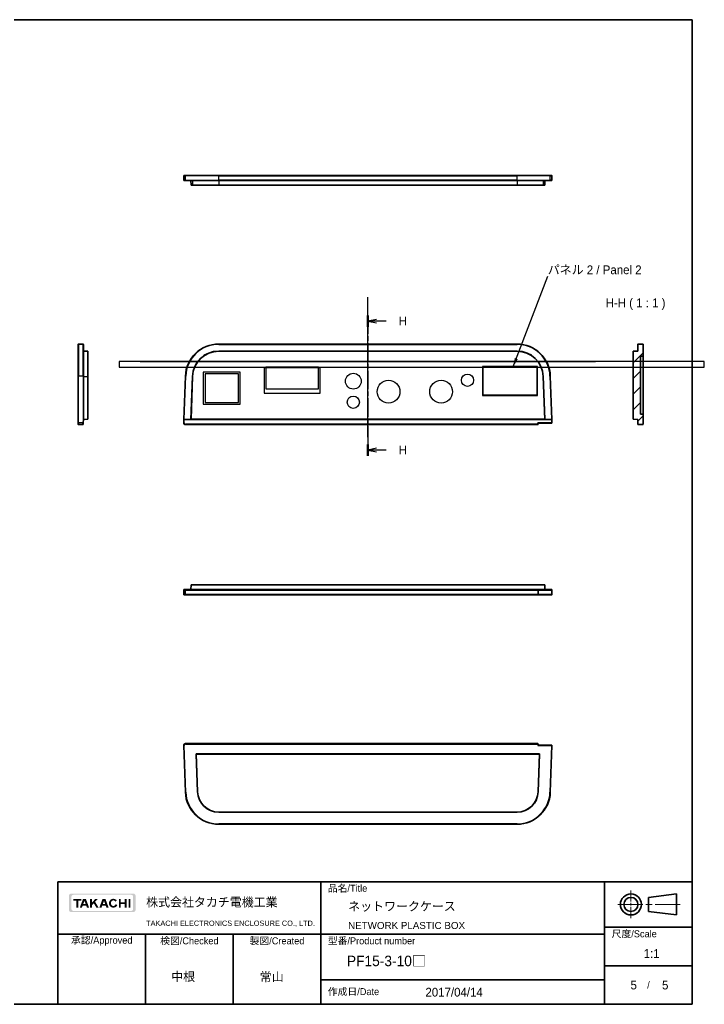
# Model space of a CAD drawing. Header units: millimetres. Extents: x 22 to 2802, y 12 to 434.
# Drawn here: x 2606.8 to 2802.2, y 12 to 293 of the extents above; entities that cross this region are included whole.
import ezdxf
from ezdxf.enums import TextEntityAlignment as Align

# ---------------------------------------------------------------- set-up
doc = ezdxf.new("R2010")
doc.units = ezdxf.units.MM
doc.header["$LTSCALE"] = 1.5
doc.linetypes.add('CHAIN', pattern=[0.35429999999999995, 0.2362, -0.0295, 0.0591, -0.0295])
for name, color, linetype, lineweight in [('Border (ISO)', 7, 'Continuous', 35), ('Section Line (ISO)', 7, 'CHAIN', 25), ('Symbol (ISO)', 7, 'Continuous', 18), ('Title (ISO)', 7, 'Continuous', 35), ('Visible (ISO)', 7, 'Continuous', 35), ('Visible Narrow (ISO)', 7, 'Continuous', 25)]:
    doc.layers.add(name, color=color, linetype=linetype, lineweight=lineweight)
doc.layers.add('draft', color=16, linetype='Continuous', true_color=0x800000)
doc.layers.add('outline', color=3, linetype='Continuous', true_color=0x00ff00)
doc.layers.add('Hatch (ISO)', color=1, linetype='Continuous', lineweight=18, true_color=0xff0000)
doc.styles.add('QCADDimTextStyle', font='txt')
doc.styles.add('textstyle100', font='')
doc.styles.add('textstyle101', font='')
doc.styles.add('textstyle102', font='')
doc.styles.add('textstyle103', font='')
doc.styles.add('textstyle104', font='')
doc.styles.add('textstyle164', font='')
doc.styles.add('textstyle165', font='')
doc.styles.add('textstyle166', font='')
doc.styles.add('textstyle167', font='')
doc.styles.add('textstyle168', font='')
doc.styles.add('textstyle169', font='')
doc.styles.add('textstyle171', font='')
doc.styles.add('textstyle172', font='')
doc.styles.add('textstyle173', font='')
doc.styles.add('textstyle176', font='')
doc.styles.add('textstyle178', font='')
doc.styles.add('textstyle22', font='')
doc.styles.add('textstyle23', font='')
doc.styles.add('textstyle85', font='')
doc.styles.add('textstyle86', font='')
doc.styles.add('textstyle87', font='')
doc.styles.add('textstyle88', font='')
doc.styles.add('textstyle89', font='')
doc.styles.add('textstyle90', font='')
doc.styles.add('textstyle91', font='')
doc.styles.add('textstyle92', font='')
doc.styles.add('textstyle93', font='')
doc.styles.add('textstyle94', font='')
doc.styles.add('textstyle95', font='')
doc.styles.add('textstyle96', font='')
doc.styles.add('textstyle97', font='')
doc.styles.add('textstyle98', font='')
doc.styles.add('textstyle99', font='')
doc.styles.get('textstyle100').set_extended_font_data('MS PGothic')
doc.styles.get('textstyle101').set_extended_font_data('MS PGothic')
doc.styles.get('textstyle102').set_extended_font_data('Arial')
doc.styles.get('textstyle103').set_extended_font_data('MS PGothic')
doc.styles.get('textstyle104').set_extended_font_data('MS PGothic')
doc.styles.get('textstyle164').set_extended_font_data('MS PGothic')
doc.styles.get('textstyle165').set_extended_font_data('MS PGothic')
doc.styles.get('textstyle166').set_extended_font_data('MS PGothic')
doc.styles.get('textstyle167').set_extended_font_data('MS PGothic')
doc.styles.get('textstyle168').set_extended_font_data('MS PGothic')
doc.styles.get('textstyle169').set_extended_font_data('MS PGothic')
doc.styles.get('textstyle171').set_extended_font_data('Arial')
doc.styles.get('textstyle172').set_extended_font_data('MS PGothic')
doc.styles.get('textstyle173').set_extended_font_data('MS PGothic')
doc.styles.get('textstyle176').set_extended_font_data('MS PGothic')
doc.styles.get('textstyle178').set_extended_font_data('MS PGothic')
doc.styles.get('textstyle22').set_extended_font_data('MS PGothic')
doc.styles.get('textstyle23').set_extended_font_data('MS PGothic')
doc.styles.get('textstyle85').set_extended_font_data('MS PGothic')
doc.styles.get('textstyle86').set_extended_font_data('MS PGothic')
doc.styles.get('textstyle87').set_extended_font_data('MS PGothic')
doc.styles.get('textstyle88').set_extended_font_data('MS PGothic')
doc.styles.get('textstyle89').set_extended_font_data('MS PGothic')
doc.styles.get('textstyle90').set_extended_font_data('MS PGothic')
doc.styles.get('textstyle91').set_extended_font_data('MS PGothic')
doc.styles.get('textstyle92').set_extended_font_data('MS PGothic')
doc.styles.get('textstyle93').set_extended_font_data('MS PGothic')
doc.styles.get('textstyle94').set_extended_font_data('MS PGothic')
doc.styles.get('textstyle95').set_extended_font_data('MS PGothic')
doc.styles.get('textstyle96').set_extended_font_data('MS PGothic')
doc.styles.get('textstyle97').set_extended_font_data('MS PGothic')
doc.styles.get('textstyle98').set_extended_font_data('MS PGothic')
doc.styles.get('textstyle99').set_extended_font_data('MS PGothic')
doc.dimstyles.new('QCADDimStyle', dxfattribs={"dimtxt": 1.799999999999999, "dimasz": 1.799999999999999, "dimexe": 0.18, "dimexo": 0.0625, "dimgap": 0.09, "dimtad": 1, "dimtoh": 1, "dimdec": 4, "dimzin": 0, "dimdsep": 46, "dimtxsty": 'QCADDimTextStyle', "dimcen": 0.09, "dimadec": 0, "dimazin": 0, "dimtfac": 1, "dimtdec": 4, "dimtofl": 0, "dimtmove": 0, "dimatfit": 3, "dimfxl": 1, "dimtolj": 1, "dimtzin": 0, "dimarcsym": 0})

# ---------------------------------------------------------------- blocks, each defined once
blk = doc.blocks.new('図面枠 tk図枠')
at = {"layer": 'Border (ISO)'}
for p, q in [((14.49999999999999, 289), (405.4999999999999, 289)), ((14.49999999999999, 289), (14.50000000000001, 8.000000000000007)), ((405.4999999999999, 289), (405.4999999999999, 8.000000000000007)), ((14.50000000000001, 8.000000000000007), (405.4999999999999, 8.000000000000007))]:
    blk.add_line(p, q, dxfattribs=at)
blk = doc.blocks.new('表題欄 tk表題欄')
at = {"layer": 'Hatch (ISO)'}
h = blk.add_hatch(color=256, dxfattribs=at)
edge = h.paths.add_edge_path(flags=0)
edge.add_arc((95.57537688673352, 236.2990653650367), 0.5958259999999996, 269.9999999999897, 360)
edge.add_line((96.17120288673352, 236.2990653650367), (96.17120288673348, 239.7107813650365))
edge.add_arc((95.5753768867335, 239.7107813650366), 0.5958259999999996, 0, 90.00000000000682)
edge.add_line((95.57537688673342, 240.3066073650366), (79.13710888673356, 240.3066073650366))
edge.add_arc((79.13710888673353, 239.7107813650366), 0.5958259999999996, 89.99999999999746, 180)
edge.add_line((78.54128288673353, 239.7107813650366), (78.54128288673331, 236.2990653650368))
edge.add_arc((79.13710888673332, 236.2990653650365), 0.5958259999999996, 180, 270.0000000000231)
edge.add_line((79.13710888673356, 235.7032393650365), (95.57537688673341, 235.7032393650367))
edge = h.paths.add_edge_path(flags=0)
edge.add_line((77.83935088673357, 239.9556413650366), (77.83935088673357, 236.0542053650368))
edge.add_arc((78.54128288673346, 236.0542053650367), 0.7019319999998935, 180, 270.0000000000087)
edge.add_line((78.54128288673355, 235.3522733650368), (96.17120288673352, 235.3522733650368))
edge.add_arc((96.17120288673351, 236.0542053650367), 0.7019319999998921, 270, 360)
edge.add_line((96.8731348867334, 236.0542053650367), (96.87313488673352, 239.9556413650366))
edge.add_arc((96.1712028867336, 239.9556413650367), 0.7019319999998921, 0, 90.00000000000874)
edge.add_line((96.17120288673348, 240.6575733650366), (78.54128288673357, 240.6575733650366))
edge.add_arc((78.54128288673357, 239.9556413650366), 0.7019319999999984, 90, 180)
for points in [[(79.07181288673355, 239.1476033650369), (79.07181288673355, 238.6578833650368), (79.92066088673353, 238.6578833650367), (79.92066088673353, 236.6581933650368), (80.50832488673355, 236.6581933650368), (80.50832488673353, 238.6578833650367), (81.35717288673354, 238.6578833650367), (81.35717288673355, 239.1476033650368)], [(85.68407849525303, 236.6581933650368), (84.9434673993943, 237.8918698287545), (84.41792288673358, 237.3246628822782), (84.41792288673358, 236.6581933650368), (83.89555488673355, 236.6581933650368), (83.89555488673355, 239.1476033650368), (84.41792288673358, 239.1476033650369), (84.41792288673358, 238.099397996884), (85.38913556809509, 239.1476033650368), (86.10696490847272, 239.1476033650369), (85.31925422435492, 238.2974470774499), (86.30334488673353, 236.6581933650368)], [(92.09142939614459, 239.1476033650369), (92.09142939614459, 236.6581933650368), (92.60971639614465, 236.6581933650368), (92.60971639614465, 237.6580383650368), (93.76872039614463, 237.6580383650368), (93.76872039614462, 236.6581933650368), (94.28700739614459, 236.6581933650368), (94.28700739614459, 239.1476033650368), (93.76872039614459, 239.1476033650369), (93.76872039614462, 238.1477583650367), (92.60971639614465, 238.1477583650367), (92.60971639614465, 239.1476033650369)], [(94.84202339614467, 239.1476033650369), (94.84202339614467, 236.6581933650368), (95.36439139614473, 236.6581933650368), (95.36439139614473, 239.1476033650368)]]:
    blk.add_hatch(color=256, dxfattribs=at).paths.add_polyline_path(points, flags=0)
h = blk.add_hatch(color=256, dxfattribs=at)
h.paths.add_polyline_path([(82.59020695886475, 237.7110913650368), (81.95242681460243, 237.7110913650368), (82.27131688673356, 238.5794973650367)], flags=0)
h.paths.add_polyline_path([(82.77903014574996, 237.1968853650368), (81.76360362771717, 237.1968853650368), (81.56578886050404, 236.6581933650368), (80.94907288673355, 236.6581933650368), (81.86321688673357, 239.1476033650368), (82.67941688673355, 239.1476033650369), (83.59356088673351, 236.6581933650368), (82.97684491296302, 236.6581933650368)], flags=0)
h = blk.add_hatch(color=256, dxfattribs=at)
h.paths.add_polyline_path([(87.52707281460246, 237.7110913650368), (88.16485295886469, 237.7110913650368), (87.84596288673359, 238.5794973650367)], flags=0)
h.paths.add_polyline_path([(87.14043486050403, 236.6581933650368), (87.3382496277172, 237.1968853650368), (88.35367614574989, 237.1968853650368), (88.55149091296302, 236.6581933650368), (89.16820688673343, 236.6581933650368), (88.25406288673352, 239.1476033650368), (87.43786288673353, 239.1476033650369), (86.52371888673358, 236.6581933650368)], flags=0)
h = blk.add_hatch(color=256, dxfattribs=at)
edge = h.paths.add_edge_path(flags=0)
edge.add_arc((90.52309888673334, 237.9028983650369), 1.273272000000011, 38.55054079078439, 336.5820184016556)
edge.add_line((91.69149139614449, 237.3968543650369), (91.17255542714857, 237.6216113977801))
edge.add_ellipse((90.52309888673352, 237.9028983650369), major_axis=(0, -0.7998759999999119), ratio=0.8673469387756529, start_angle=-231.4494592092036, end_angle=66.58201840165299, ccw=False)
edge.add_line((91.09381514418376, 238.3576891122095), (91.51887237036838, 238.6964075050431))
at = {"layer": 'Title (ISO)'}
for p, q in [((74.70882392282105, 244.052739026017), (255.7088239228211, 244.052739026017)), ((74.70882392282105, 209.052739026017), (74.70882392282105, 244.052739026017)), ((149.7088239228211, 244.052739026017), (149.7088239228211, 209.052739026017)), ((230.7088239228211, 244.052739026017), (230.7088239228211, 209.052739026017)), ((255.7088239228211, 244.052739026017), (255.7088239228211, 209.052739026017)), ((243.2088239228211, 239.552739026017), (251.2088239228211, 240.5527390260171)), ((243.2088239228211, 239.552739026017), (243.2088239228211, 235.552739026017)), ((251.2088239228211, 234.552739026017), (251.2088239228211, 240.5527390260171)), ((243.2088239228211, 235.552739026017), (251.2088239228211, 234.552739026017)), ((230.7088239228211, 231.052739026017), (255.7088239228211, 231.052739026017)), ((74.70882392282105, 229.052739026017), (230.7088239228211, 229.052739026017)), ((99.70882392282108, 229.052739026017), (99.70882392282108, 209.052739026017)), ((124.708823922821, 229.052739026017), (124.708823922821, 209.052739026017)), ((230.7088239228211, 220.052739026017), (255.7088239228211, 220.052739026017)), ((149.7088239228211, 216.052739026017), (230.7088239228211, 216.052739026017)), ((255.7088239228211, 209.052739026017), (74.70882392282105, 209.052739026017))]:
    blk.add_line(p, q, dxfattribs=at)
at = {"layer": 'Title (ISO)', "color": 4, "linetype": 'CHAIN', "lineweight": 18, "ltscale": 8.889559745788574, "true_color": 0x00ffff}
blk.add_line((238.2088239228211, 241.552739026017), (238.2088239228211, 233.552739026017), dxfattribs=at)
at = {"layer": 'Title (ISO)', "color": 4, "linetype": 'CHAIN', "lineweight": 18, "ltscale": 20.00163269042969, "true_color": 0x00ffff}
blk.add_line((252.2088239228211, 237.552739026017), (234.2088239228211, 237.552739026017), dxfattribs=at)
at = {"layer": 'Title (ISO)'}
for radius in [3, 2]:
    blk.add_circle((238.2088239228211, 237.552739026017), radius, dxfattribs=at)
at = {"layer": 'Title (ISO)', "color": 1, "true_color": 0xff0000, "char_height": 2.000000029802322, "line_spacing_factor": 1.5}
for s, insert, attachment_point, style in [('\\fＭＳ Ｐゴシック|b0|i0;\\H2.0000;品名/Title', (151.708823922821, 242.052739026017), 4, 'textstyle85'), ('\\fＭＳ Ｐゴシック|b0|i0;\\H2.0000;尺度/Scale', (232.7088239228211, 229.052739026017), 4, 'textstyle91'), ('\\fＭＳ Ｐゴシック|b0|i0;\\H2.0000;承認/Approved', (87.20882392282108, 227.052739026017), 5, 'textstyle87'), ('\\fＭＳ Ｐゴシック|b0|i0;\\H2.0000;検図/Checked', (112.208823922821, 227.052739026017), 5, 'textstyle88'), ('\\fＭＳ Ｐゴシック|b0|i0;\\H2.0000;製図/Created', (137.2088239228211, 227.052739026017), 5, 'textstyle89'), ('\\fＭＳ Ｐゴシック|b0|i0;\\H2.0000;型番/Product number', (151.708823922821, 227.052739026017), 4, 'textstyle86'), ('\\fＭＳ Ｐゴシック|b0|i0;\\H2.0000;作成日/Date', (151.708823922821, 212.552739026017), 4, 'textstyle92')]:
    blk.add_mtext(s, dxfattribs=dict(at, insert=insert, attachment_point=attachment_point, style=style))
at = {"layer": 'Title (ISO)', "color": 7, "line_spacing_factor": 1.5}
for s, insert, char_height, attachment_point, style in [('株式会社タカチ電機工業', (99.87313488673345, 238.052739026017), 2.5, 4, 'textstyle90'), ('\\fArial|b0|i0;\\H1.4986;TAKACHI ELECTRONICS ENCLOSURE CO., LTD.', (99.87313488673342, 232.052739026017), 1.49859994649887, 4, 'textstyle93'), ('\\fＭＳ Ｐゴシック|b0|i0;\\H2.0000;/', (243.2088239228211, 214.552739026017), 2.000000029802322, 5, 'textstyle94')]:
    blk.add_mtext(s, dxfattribs=dict(at, insert=insert, char_height=char_height, attachment_point=attachment_point, style=style))
at = {"layer": 'Title (ISO)', "color": 7}
for tag, height, style, p in [('<品名>', 2.5, 'textstyle95', (157.3679148268321, 236.9533071691007)), ('<Title>', 2.000000029802322, 'textstyle102', (157.2831758934115, 231.5513747636918)), ('<型番>', 3.000000119209289, 'textstyle96', (157.1633693475642, 221.4334207929761))]:
    blk.add_attdef(tag, text='', height=height, dxfattribs=dict(at, style=style)).set_placement(p, align=Align.MIDDLE_LEFT)
for tag, style, p in [('<尺度>', 'textstyle97', (244.4845272797691, 223.552739026017)), ('<承認>', 'textstyle101', (87.20882392282108, 217.052739026017)), ('<検図>', 'textstyle99', (110.4312264076182, 216.9391026234344)), ('<製図>', 'textstyle100', (135.7153173209424, 216.8680798951034)), ('作成日', 'textstyle98', (187.7492727850316, 212.5101253517655)), ('<ページ_No.>', 'textstyle103', (239.1099332075323, 214.552739026017)), ('<総ページ数>', 'textstyle104', (247.9902091771133, 214.552739026017))]:
    blk.add_attdef(tag, text='', height=2.5, dxfattribs=dict(at, style=style)).set_placement(p, align=Align.MIDDLE_CENTER)
blk = doc.blocks.new('2dTransSection7')
at = {"layer": 'Section Line (ISO)', "linetype": 'CHAIN', "ltscale": 14.83572864532471}
blk.add_line((312.932885602661, 204.6036471104942), (312.932885602661, 164.5532589530437), dxfattribs=at)
at = {"layer": 'Section Line (ISO)', "linetype": 'Continuous', "lineweight": 50}
for p, q in [((312.932885602661, 204.6036471104942), (312.932885602661, 201.3473485908129)), ((312.932885602661, 167.809557472725), (312.932885602661, 164.5532589530437))]:
    blk.add_line(p, q, dxfattribs=at)
at = {"layer": 'Section Line (ISO)', "linetype": 'Continuous'}
for p, q in [((315.432885602661, 203.4754978506536), (312.932885602661, 202.9754978506536)), ((315.432885602661, 202.9754978506536), (312.932885602661, 202.9754978506536)), ((312.932885602661, 202.9754978506536), (315.432885602661, 202.4754978506535)), ((318.1912950591715, 202.9754978506536), (315.432885602661, 202.9754978506536)), ((315.432885602661, 166.6814082128843), (312.932885602661, 166.1814082128843)), ((315.432885602661, 166.1814082128843), (312.932885602661, 166.1814082128843)), ((312.932885602661, 166.1814082128843), (315.432885602661, 165.6814082128843)), ((318.1912950591715, 166.1814082128843), (315.432885602661, 166.1814082128843))]:
    blk.add_line(p, q, dxfattribs=at)
at = {"layer": 'Section Line (ISO)', "char_height": 2.5, "attachment_point": 7}
for insert, style in [((321.7208863399429, 201.7474276101858), 'textstyle22'), ((321.7208863399429, 164.9533379724165), 'textstyle23')]:
    blk.add_mtext('H', dxfattribs=dict(at, insert=insert, style=style))

msp = doc.modelspace()

# ---------------------------------------------------------------- hatches: boundary and pattern name
at = {"layer": 'Hatch (ISO)'}
h = msp.add_hatch(dxfattribs=at)
h.set_pattern_fill('ANSI31', color=256, scale=25.4, style=0, pattern_type=0)
h.set_pattern_definition([(45, (2393.250002902319, 4.014699602596703), (-2.245064030267288, 2.245064030267288), [])])
edge = h.paths.add_edge_path(flags=0)
edge.add_ellipse((2783.311257848391, 200.3518928651152), major_axis=(2e-15, 0.0999999999999979), ratio=1, start_angle=0, end_angle=89.99999999999991)
edge.add_line((2783.211257848391, 200.3518928651152), (2783.211257848391, 198.4518928651152))
edge.add_line((2783.211257848391, 198.4518928651152), (2781.911257848391, 198.4064958647759))
edge.add_line((2781.911257848391, 198.4064958647759), (2781.911257848391, 178.9632377932431))
edge.add_line((2781.911257848391, 178.9632377932431), (2783.211257848391, 178.9518928651152))
edge.add_line((2783.211257848391, 178.9518928651152), (2783.260268797408, 177.5484029154449))
edge.add_ellipse((2783.36020788011, 177.5518928651152), major_axis=(-0.0999390827019096, -0.0034899496702545), ratio=1, start_angle=0, end_angle=87.99999999999743)
edge.add_line((2783.36020788011, 177.4518928651152), (2784.611257848391, 177.4518928651151))
edge.add_ellipse((2784.611257848391, 177.5518928651152), major_axis=(1.7e-15, -0.1000000000000023), ratio=1, start_angle=0, end_angle=90.0000000000003)
edge.add_line((2784.711257848391, 177.5518928651152), (2784.711257848391, 180.4018928651151))
edge.add_line((2784.711257848391, 180.4018928651151), (2784.011257848391, 180.4263374037594))
edge.add_line((2784.011257848391, 180.4263374037594), (2784.011257848391, 196.9774483264709))
edge.add_line((2784.011257848391, 196.9774483264709), (2784.711257848391, 197.0018928651151))
edge.add_line((2784.711257848391, 197.0018928651151), (2784.711257848391, 200.3518928651152))
edge.add_ellipse((2784.611257848391, 200.3518928651152), major_axis=(0.0999999999999979, -1.78e-14), ratio=1, start_angle=0, end_angle=90.00000000001143)
edge.add_line((2784.611257848391, 200.4518928651152), (2783.311257848391, 200.4518928651151))

# ---------------------------------------------------------------- linework, layer by layer
at = {"layer": 'draft'}
for p, q in [((2706.182888504981, 173.8518928651151), (2706.182888504981, 213.8518928651151)), ((2641.182888504981, 195.4518928651151), (2771.182888504981, 195.4518928651151)), ((2641.182888504981, 193.8518928651151), (2771.182888504981, 193.8518928651151))]:
    msp.add_line(p, q, dxfattribs=at)
at = {"layer": 'draft', "flags": 128}
for points in [[(2635.182888504981, 193.8518928651151), (2802.182888504981, 193.8518928651151), (2802.182888504981, 195.4518928651151), (2635.182888504981, 195.4518928651151)], [(2739.032888504981, 185.9518928651151), (2754.532888504981, 185.9518928651151), (2754.532888504981, 193.9518928651151), (2739.032888504981, 193.9518928651151)], [(2659.732888504981, 183.7518928651151), (2669.232888504981, 183.7518928651151), (2669.232888504981, 191.9518928651151), (2659.732888504981, 191.9518928651151)], [(2677.082888504981, 187.6718928651151), (2692.082888504981, 187.6718928651151), (2692.082888504981, 193.8518928651151), (2677.082888504981, 193.8518928651151)]]:
    msp.add_lwpolyline(points, close=True, dxfattribs=at)
at = {"layer": 'outline', "flags": 128}
for points in [[(2738.932888504981, 185.8018928651151), (2754.632888504981, 185.8018928651151), (2754.632888504981, 194.0018928651151), (2738.932888504981, 194.0018928651151)], [(2659.232888504981, 183.2518928651151), (2669.732888504981, 183.2518928651151), (2669.732888504981, 192.4518928651151), (2659.232888504981, 192.4518928651151)], [(2676.582888504981, 186.4718928651151), (2692.582888504981, 186.4718928651151), (2692.582888504981, 193.6518928651151), (2676.582888504981, 193.6518928651151)]]:
    msp.add_lwpolyline(points, close=True, dxfattribs=at)
at = {"layer": 'outline'}
for centre, radius in [((2702.032888504981, 189.8418928651151), 2.25), ((2734.612888504981, 190.1018928651151), 1.75), ((2712.082888504981, 186.8518928651151), 3.25), ((2727.082888504981, 186.8518928651151), 3.25), ((2702.032888504981, 183.8418928651151), 1.75)]:
    msp.add_circle(centre, radius, dxfattribs=at)
at = {"layer": 'Visible (ISO)'}
for p, q in [((2653.646024910828, 248.4762705612127), (2653.646024910828, 247.2112522791417)), ((2653.746024910828, 248.5762705612127), (2653.746282387192, 248.5762705612127)), ((2654.224539221704, 248.5762705612166), (2653.746282387192, 248.5762705612127)), ((2654.224539221704, 248.5762705612166), (2663.618488527139, 248.5762705612193)), ((2748.74728848286, 248.5762705612194), (2663.618488527139, 248.5762705612194)), ((2748.74728848286, 248.5762705612193), (2758.141237788295, 248.5762705612166)), ((2758.620009741377, 248.5762705612127), (2758.141237788295, 248.5762705612166)), ((2758.720009741377, 247.2112522851343), (2758.720009741377, 248.4762705612127)), ((2653.676553523331, 247.1390721360975), (2653.712043355603, 247.1045478805053)), ((2653.781664781597, 247.076270561213), (2654.224539221704, 247.0762705612167)), ((2663.618488527139, 247.0762705612193), (2654.224539221704, 247.0762705612167)), ((2655.682888504999, 247.076270561213), (2655.728721999627, 245.776270561213)), ((2655.728721999627, 245.776270561213), (2656.168683987676, 245.7762705612166)), ((2663.618488527139, 245.7762705612187), (2656.168683987676, 245.7762705612166)), ((2663.618488527139, 247.0762705612193), (2748.74728848286, 247.0762705612193)), ((2663.618488527139, 245.7762705612188), (2748.74728848286, 245.7762705612188)), ((2758.141237788295, 247.0762705612167), (2748.74728848286, 247.0762705612193)), ((2756.197093022323, 245.7762705612166), (2748.74728848286, 245.7762705612187)), ((2756.197093022323, 245.7762705612166), (2756.637055010371, 245.776270561213)), ((2756.682888504999, 247.076270561213), (2756.637055010371, 245.776270561213)), ((2758.141237788295, 247.0762705612167), (2758.584112224864, 247.076270561213)), ((2758.653733654397, 247.1045478805053), (2758.689738605238, 247.1395732397676)), ((2623.512881725095, 191.2891115581308), (2623.512881725097, 200.3518928651151)), ((2624.912881725097, 200.4518928651152), (2623.612881725097, 200.4518928651152)), ((2625.012881725097, 200.3518928651151), (2625.012881725095, 191.2891115581308)), ((2748.747288482842, 200.4518928651151), (2663.618488527121, 200.4518928651152)), ((2783.211257848391, 200.3518928651152), (2783.211257848391, 198.4518928651151)), ((2784.611257848391, 200.4518928651152), (2783.311257848391, 200.4518928651151)), ((2784.711257848391, 197.0018928651152), (2784.711257848391, 200.3518928651152)), ((2625.012881725097, 198.4518928651152), (2626.312881725097, 198.4064958647759)), ((2626.312881725097, 198.4064958647758), (2626.312881725095, 191.219321746019)), ((2748.747288482842, 198.4518928651151), (2663.618488527121, 198.4518928651152)), ((2663.618488527121, 198.4064958647759), (2748.747288482842, 198.4064958647758)), ((2783.211257848391, 198.4518928651151), (2781.911257848391, 198.4064958647758)), ((2781.911257848391, 198.4064958647758), (2781.911257848391, 178.9632377932431)), ((2784.011257848391, 196.9774483264709), (2784.711257848391, 197.0018928651152)), ((2784.011257848391, 180.4263374037594), (2784.011257848391, 196.9774483264709)), ((2784.711257848391, 197.0018928651151), (2784.711257848391, 191.1689325558326)), ((2623.512881725095, 191.2891115581308), (2623.512881725094, 177.9662425967328)), ((2625.012881725094, 178.9518939878081), (2625.012881725095, 191.2891115581308)), ((2626.312881725095, 178.9632377932431), (2626.312881725095, 191.219321746019)), ((2654.124603590777, 191.2926989910352), (2653.681791732895, 178.9572258071717)), ((2656.123316208955, 191.2209503329468), (2655.682888504981, 178.9518928651151)), ((2655.728721999609, 178.9632377932431), (2656.168683987658, 191.219321746019)), ((2756.197093022305, 191.2193217460189), (2756.637055010354, 178.9632377932431)), ((2756.682888504981, 178.9518928651151), (2756.242460801008, 191.2209503329467)), ((2758.683985277263, 178.9572258017364), (2758.241173419186, 191.2926989910352)), ((2784.711257848391, 191.1689325558326), (2784.711257848391, 180.4018928651151)), ((2784.711257848391, 180.4018928651151), (2784.011257848391, 180.4263374037594)), ((2784.711257848391, 177.5518928651152), (2784.711257848391, 180.4018928651151)), ((2623.512881725095, 177.5518928651152), (2623.512881725094, 177.9662425967328)), ((2623.612881725094, 177.4518928651152), (2624.863931693376, 177.4518928651152)), ((2624.978340187544, 177.9627526470626), (2624.963870776078, 177.5484029154449)), ((2624.978340187544, 177.9627526470626), (2625.012881725094, 178.9518928651151)), ((2625.012881725095, 178.9518928651151), (2626.312881725095, 178.9632377932431)), ((2653.681791732895, 178.9572258071717), (2653.646346756266, 177.9698300296373)), ((2653.781664781579, 178.9518939878081), (2653.781789984745, 178.9518928651151)), ((2653.781789984745, 178.9518928651151), (2655.682888504981, 178.9518928651151)), ((2654.14602491081, 177.4518928651152), (2754.63802286986, 177.4518928651151)), ((2655.682888504981, 178.9518928651151), (2655.728721999609, 178.9632377932431)), ((2655.682888504981, 178.9518928651151), (2756.682888504981, 178.9518928651151)), ((2756.637055010354, 178.9632377932431), (2655.728721999609, 178.9632377932431)), ((2754.737961952562, 177.8518928651151), (2758.620009741359, 177.8518928651151)), ((2754.738022869859, 177.5518928651151), (2754.738022869859, 177.8518928651151)), ((2756.682888504981, 178.9518928651151), (2756.637055010354, 178.9632377932431)), ((2756.682888504981, 178.9518928651151), (2758.583987025217, 178.9518928651151)), ((2758.583987025217, 178.9518928651151), (2758.584112224846, 178.9518939881496)), ((2758.719945372268, 177.9554802980195), (2758.683985277263, 178.9572258017364)), ((2781.911257848391, 178.9632377932431), (2783.211257848391, 178.9518928651151)), ((2783.211257848391, 178.9518928651151), (2783.260268797408, 177.5484029154449)), ((2783.36020788011, 177.4518928651152), (2784.611257848391, 177.4518928651151)), ((2653.646024910794, 128.983166211431), (2653.646024910794, 130.248184493502)), ((2653.676553523297, 130.3203646365463), (2653.712043355568, 130.354888892139)), ((2653.781664781563, 130.3831662114313), (2653.781789984729, 130.3831662114313)), ((2653.781789984729, 130.3831662114313), (2655.682888504965, 130.3831662114313)), ((2655.682888504965, 130.3831662114313), (2655.728721999593, 131.6831662114313)), ((2655.682888504965, 130.3831662114313), (2756.682888504965, 130.3831662114313)), ((2756.637055010338, 131.6831662114313), (2655.728721999593, 131.6831662114313)), ((2754.738022869843, 130.2342161797126), (2754.738022869843, 130.2446924105602)), ((2754.738022869843, 128.9831662114309), (2754.738022869843, 130.2342161797126)), ((2756.682888504965, 130.3831662114313), (2756.637055010338, 131.6831662114313)), ((2756.682888504965, 130.3831662114313), (2758.583987025201, 130.3831662114313)), ((2758.583987025201, 130.3831662114313), (2758.58411222483, 130.3831662114313)), ((2758.653733654362, 130.354888892139), (2758.689738605204, 130.3198635328762)), ((2758.720009741343, 130.2481844875094), (2758.720009741343, 128.983166211431)), ((2654.146024910794, 128.8831662114309), (2653.746024910794, 128.883166211431)), ((2654.146024910794, 128.8831662114309), (2754.638022869843, 128.8831662114309)), ((2754.638022869843, 128.883166211431), (2758.620009741343, 128.883166211431)), ((2653.646346756232, 85.88352888222182), (2654.124603590743, 72.5606599208239)), ((2754.638022869826, 86.4014660467439), (2654.146024910776, 86.40146604674393)), ((2754.738022869826, 86.00146604674391), (2754.638022869826, 85.9014660467439)), ((2754.738022869826, 86.00146604674391), (2754.738022869826, 86.30146604674393)), ((2758.620009741326, 86.00146604674391), (2754.738022869826, 86.00146604674391)), ((2758.241173419151, 72.56065992082388), (2758.719945372234, 85.89787861383952)), ((2657.5723828571, 72.68442635602642), (2657.185873739997, 83.45146604674393)), ((2657.185873739997, 83.45146604674393), (2755.179903269898, 83.45146604674393)), ((2657.185873739997, 83.45146604674393), (2657.211211519763, 83.42702150809971)), ((2755.154565490133, 83.42702150809971), (2657.211211519763, 83.42702150809971)), ((2657.211211519763, 83.42702150809971), (2657.596811661017, 72.68530328744907)), ((2754.768965348878, 72.68530328744907), (2755.154565490133, 83.42702150809971)), ((2755.179903269898, 83.45146604674393), (2754.793394152796, 72.68442635602642)), ((2755.179903269898, 83.45146604674393), (2755.154565490133, 83.42702150809971)), ((2663.618488527087, 66.87591058538814), (2748.747288482808, 66.87591058538814)), ((2748.747288482808, 66.85146604674392), (2663.618488527087, 66.85146604674391)), ((2663.618488527087, 63.40146604674392), (2748.747288482808, 63.40146604674391))]:
    msp.add_line(p, q, dxfattribs=at)
for centre, radius, start, end in [((2653.746024910828, 248.4762705612127), 0.1, 90, 180), ((2758.620009741377, 248.4762705612127), 0.1, 0, 90), ((2758.620009741377, 247.2112522851343), 0.1, 314.2098738536662, 0), ((2623.612881725097, 200.3518928651151), 0.1000000000000667, 90, 180), ((2624.912881725097, 200.3518928651152), 0.0999999999999979, 0, 90), ((2663.618488527121, 190.9518928651152), 9.499999999999924, 90, 177.9441112149956), ((2748.747288482842, 190.9518928651151), 9.499999999999998, 2.055888785004492, 90), ((2783.311257848391, 200.3518928651152), 0.0999999999999979, 90, 180), ((2784.611257848391, 200.3518928651152), 0.0999999999999979, 0, 90.00000000005215), ((2663.618488527121, 190.9518928651152), 7.499999999999938, 90, 177.9441112149953), ((2663.618488527121, 190.9518928651152), 7.454602999660654, 90, 177.9441112149955), ((2748.747288482842, 190.9518928651151), 7.500000000000005, 2.055888785004492, 90), ((2748.747288482842, 190.9518928651151), 7.454602999660741, 2.055888785004898, 90), ((2623.612881725094, 177.5518928651152), 0.0999999999999979, 180, 270), ((2624.863931693376, 177.5518928651152), 0.1000000000000023, 270, 357.9999999999892), ((2654.14602491081, 177.9518928651152), 0.5000000000000004, 177.9441112149935, 270), ((2754.63802286986, 177.5518928651152), 0.1000000000000068, 270, 0), ((2758.620009741359, 177.9518928651151), 0.100000000000001, 270, 2.055888784998594), ((2783.36020788011, 177.5518928651152), 0.1000000000000001, 182.0000000000107, 270), ((2784.611257848391, 177.5518928651152), 0.1000000000000023, 270, 0), ((2758.620009741343, 130.2481844875094), 0.1, 0, 45.7901261463338), ((2653.746024910794, 128.983166211431), 0.1, 180, 270), ((2754.638022869843, 128.9831662114309), 0.1000000000000067, 270, 0), ((2758.620009741343, 128.983166211431), 0.1, 270, 0), ((2654.146024910776, 85.9014660467439), 0.5000000000000205, 90, 182.0558887850002), ((2754.638022869826, 86.30146604674393), 0.1000000000000023, 0, 90), ((2758.620009741326, 85.9014660467439), 0.0999999999999979, 357.9441112149912, 90), ((2663.618488527087, 72.90146604674392), 9.499999999999934, 182.0558887850044, 270), ((2663.618488527087, 72.90146604674392), 6.049999999999926, 182.0558887850044, 270), ((2663.618488527087, 72.90146604674392), 6.02555546135571, 182.0558887850044, 270), ((2748.747288482808, 72.90146604674392), 6.025555461355788, 270, 357.9441112149951), ((2748.747288482808, 72.90146604674392), 6.049999999999996, 270, 357.9441112149955), ((2748.747288482808, 72.90146604674393), 9.500000000000012, 270, 357.9441112149954)]:
    msp.add_arc(centre, radius, start, end, dxfattribs=at)
for centre, major_axis, ratio, start_param, end_param in [((2654.146024910828, 247.2112522851343), (0.4999999999999982, 0), 0.0279366155931011, 3.141592653589789, 3.143290646119292), ((2653.746282387424, 247.2107511817143), (-0.0697288615361489, -0.0716790481040212), 0.9987483109930458, 6.27716391194576, 6.283185273817637), ((2653.781727363726, 247.176270561213), (0.037635191587281, 0.0926613945256153), 0.9991023691137034, 1.956287356421588, 3.527083957751156), ((2758.584049646272, 247.176270561213), (0.0376351916063377, -0.0926613945178824), 0.9991023691141366, 5.897693967587943, 7.46849060414214), ((2624.912881725094, 178.953638371608), (-0.0999999804063149, 0.0017455061508152), 0.0358634162614719, 3.142218284225402, 4.71301488603032), ((2653.781727363708, 178.953638371608), (0.0999356309088869, -0.0035874329042845), 0.0174438360994465, 3.141592653591925, 4.712389347958148), ((2754.63802286986, 177.9518928651151), (0.0999847695156394, -0.0999847695156369), 0.0174550649282178, 4.729842272904633, 6.265732014615424), ((2758.584049646254, 178.9536383716078), (0.0999356309089412, 0.0035874329027712), 0.0174438360977377, 4.712388577627844, 6.283185307179586), ((2654.146024910794, 130.2481844875094), (0.4999999999999982, 0), 0.0279366155936944, 3.139886567878372, 3.141592653589789), ((2653.746282387388, 130.2486855909495), (-0.0697288650479006, 0.071679044665209), 0.9987483109934281, 0, 0.0060213461443685), ((2653.781727363692, 130.2831662114313), (0.0376351915884434, -0.092661394525143), 0.9991023691136959, 2.756101349415874, 3.527083590217782), ((2754.638022869843, 130.2481844875094), (-0.0719339800338838, 0.0719339800338671), 0.965688774806788, 3.944444109507216, 5.48033385126193), ((2754.638022869843, 130.2446924105602), (0, 0.100060954429882), 0.9993908270190974, 4.71238898038469, 4.747295565422708), ((2758.584049646238, 130.2831662114313), (0.03763519160749772, 0.09266139451741111), 0.9991023691141295, 5.897694370757487, 6.66867664678376)]:
    msp.add_ellipse(centre, major_axis=major_axis, ratio=ratio, start_param=start_param, end_param=end_param, dxfattribs=at)
for points, knots in [([(2653.667147154251, 247.1496192217052), (2653.663523752145, 247.1542844842668), (2653.660289132114, 247.159306915797), (2653.652850252186, 247.1735854765565), (2653.649463796324, 247.1834719361028), (2653.646591817568, 247.1993303346383), (2653.646045903634, 247.2052478535703), (2653.646040873522, 247.2111406661483)], [0.0013878759121675, 0.0013878759121675, 0.0013878759121675, 0.0013878759121675, 0.003189795801478, 0.003189795801478, 0.0062837134108704, 0.0062837134108704, 0.0080678862243105, 0.0080678862243105, 0.0080678862243105, 0.0080678862243105]), ([(2653.64604083857, 130.2482083178843), (2653.646040214477, 130.2589361043837), (2653.647853568311, 130.2698001089078), (2653.654627854593, 130.2901489972917), (2653.659691858531, 130.2999063185007), (2653.66911658305, 130.3125121133322), (2653.672523213554, 130.3163682776748), (2653.676162210604, 130.3199049135758)], [0, 0, 0, 0, 0.0032481999365417, 0.0032481999365417, 0.0064987006752163, 0.0064987006752163, 0.0080756060269146, 0.0080756060269146, 0.0080756060269146, 0.0080756060269146])]:
    msp.add_open_spline(points, degree=3, knots=knots, dxfattribs=at)
at = {"layer": 'Visible Narrow (ISO)'}
for p, q in [((2653.646346756283, 248.4762705612127), (2653.646024910828, 248.4762705612127)), ((2653.646346756283, 248.4762705612127), (2654.124603590795, 248.4762705612166)), ((2653.646346756283, 247.2107511814642), (2653.646346756283, 248.4762705612127)), ((2654.124603590795, 247.1762705612166), (2654.124603590795, 248.4762705612166)), ((2663.618488527139, 248.4762705612194), (2654.124603590795, 248.4762705612167)), ((2663.618488527139, 248.5762705612194), (2663.618488527139, 248.4762705612194)), ((2663.618488527139, 247.1762705612194), (2663.618488527139, 248.4762705612194)), ((2663.618488527139, 248.4762705612194), (2748.74728848286, 248.4762705612194)), ((2748.74728848286, 248.5762705612194), (2748.74728848286, 248.4762705612194)), ((2748.74728848286, 247.1762705612194), (2748.74728848286, 248.4762705612194)), ((2758.241173419203, 248.4762705612167), (2748.74728848286, 248.4762705612194)), ((2758.241173419203, 248.4762705612166), (2758.719945372286, 248.4762705612127)), ((2758.241173419203, 247.1762705612166), (2758.241173419203, 248.4762705612166)), ((2758.719945372286, 248.4762705612127), (2758.720009741377, 248.4762705612127)), ((2758.719945372286, 248.4762705612127), (2758.719945372286, 247.2112522851343)), ((2653.681791732913, 247.1762705580805), (2653.646346756283, 247.2107511814642)), ((2654.124603590795, 247.1762705612166), (2653.681791732913, 247.1762705580805)), ((2654.124603590795, 247.1762705612166), (2663.618488527139, 247.1762705612193)), ((2656.123316208973, 247.0762705612166), (2656.168683987676, 245.7762705612166)), ((2663.618488527139, 247.0762705612194), (2663.618488527139, 247.1762705612194)), ((2748.74728848286, 247.1762705612194), (2663.618488527139, 247.1762705612194)), ((2663.618488527139, 247.0762705612187), (2663.618488527139, 245.7762705612188)), ((2748.74728848286, 247.0762705612194), (2748.74728848286, 247.1762705612194)), ((2748.74728848286, 247.1762705612193), (2758.241173419203, 247.1762705612166)), ((2748.74728848286, 247.0762705612187), (2748.74728848286, 245.7762705612188)), ((2756.242460801026, 247.0762705612166), (2756.197093022323, 245.7762705612166)), ((2758.683985277281, 247.1762705581674), (2758.241173419203, 247.1762705612166)), ((2758.719945372286, 247.2112522851343), (2758.683985277281, 247.1762705581674)), ((2758.720009741377, 247.2112522851343), (2758.719945372286, 247.2112522851343)), ((2623.612881725097, 200.4518928651151), (2623.612881725094, 191.2926989910352)), ((2624.912881725094, 191.2926989910352), (2624.912881725097, 200.4518928651151)), ((2663.618488527121, 200.3518928651152), (2663.618488527121, 200.4518928651152)), ((2663.618488527121, 200.3518928651152), (2748.747288482842, 200.3518928651151)), ((2748.747288482842, 200.3518928651151), (2748.747288482842, 200.4518928651151)), ((2663.618488527121, 198.4518928651152), (2663.618488527121, 198.4064958647759)), ((2748.747288482842, 198.4518928651151), (2748.747288482842, 198.4064958647758)), ((2624.912881725094, 191.2926989910352), (2623.612881725094, 191.2926989910352)), ((2623.612881725094, 177.9698300296373), (2623.612881725094, 191.2926989910352)), ((2624.912881725094, 191.2926989910352), (2624.912881728227, 178.9572258071717)), ((2625.012881725095, 191.2209503329468), (2626.312881725095, 191.219321746019)), ((2653.781664781579, 178.9518939878081), (2654.224539221686, 191.2891115581308)), ((2654.224539221686, 191.2891115581308), (2654.124603590777, 191.2926989910352)), ((2656.123316208955, 191.2209503329468), (2656.168683987658, 191.219321746019)), ((2756.242460801008, 191.2209503329467), (2756.197093022305, 191.2193217460189)), ((2758.141237788277, 191.2891115581307), (2758.241173419186, 191.2926989910351)), ((2758.141237788277, 191.2891115581307), (2758.584112224846, 178.9518939881496)), ((2624.878401104842, 177.9698300296373), (2623.612881725094, 177.9698300296373)), ((2623.612881725094, 177.9698300296373), (2623.612881725094, 177.4518928651152)), ((2624.863931693376, 177.4518928651152), (2624.878401104842, 177.9698300296373)), ((2624.912881728227, 178.9572258071717), (2624.878401104842, 177.9698300296373)), ((2653.746282387174, 177.9627526470626), (2653.781789984745, 178.9518928651151)), ((2754.63802286986, 177.5484029154449), (2654.14602491081, 177.5484029154449)), ((2654.14602491081, 177.5484029154449), (2654.14602491081, 177.4518928651151)), ((2754.63802286986, 177.9484029154449), (2754.63802286986, 177.5484029154449)), ((2758.620009741359, 177.9484029154449), (2754.63802286986, 177.9484029154449)), ((2754.63802286986, 177.4518928651151), (2754.63802286986, 177.5484029154449)), ((2758.583987025217, 178.9518928651151), (2758.620009741359, 177.9484029154449)), ((2758.620009741359, 177.9484029154449), (2758.620009741359, 177.8518928651151)), ((2653.746282387158, 130.3486246738814), (2653.781789984729, 130.3831662114313)), ((2754.638022869843, 130.3341552624145), (2654.146024910794, 130.3341552624145)), ((2654.146024910794, 130.3341552624145), (2654.146024910794, 130.2342161797126)), ((2654.146024910794, 130.2342161797126), (2754.638022869843, 130.2342161797126)), ((2654.146024910794, 128.9831662114309), (2654.146024910794, 130.2342161797126)), ((2754.638022869843, 130.3481235702113), (2754.638022869843, 130.3341552624145)), ((2758.620009741343, 130.3481235702113), (2754.638022869843, 130.3481235702113)), ((2754.638022869843, 130.2342161797126), (2754.638022869843, 130.3341552624145)), ((2754.638022869843, 130.2342161797126), (2754.738022869843, 130.2342161797126)), ((2754.638022869843, 130.2342161797126), (2754.638022869843, 128.9831662114309)), ((2754.737961952545, 130.2481844875094), (2758.620009741343, 130.2481844875094)), ((2758.583987025201, 130.3831662114313), (2758.620009741343, 130.3481235702113)), ((2758.620009741343, 130.3481235702113), (2758.620009741343, 130.2481844875094)), ((2758.620009741343, 130.2481844875094), (2758.720009741343, 130.2481844875094)), ((2758.620009741343, 130.2481844875094), (2758.620009741343, 128.983166211431)), ((2653.646024910794, 128.983166211431), (2654.146024910794, 128.9831662114309)), ((2754.638022869843, 128.9831662114309), (2654.146024910794, 128.9831662114309)), ((2654.146024910794, 128.8831662114309), (2654.146024910794, 128.9831662114309)), ((2754.738022869843, 128.9831662114309), (2754.638022869843, 128.9831662114309)), ((2754.638022869843, 128.8831662114309), (2754.638022869843, 128.9831662114309)), ((2758.620009741343, 128.983166211431), (2754.738022869843, 128.983166211431)), ((2758.720009741343, 128.983166211431), (2758.620009741343, 128.983166211431)), ((2758.620009741343, 128.983166211431), (2758.620009741343, 128.883166211431)), ((2653.74628238714, 85.88711631512624), (2653.646346756232, 85.88352888222182)), ((2654.224539221652, 72.5642473537283), (2653.74628238714, 85.88711631512624)), ((2654.146024910776, 86.30146604674393), (2654.146024910776, 86.40146604674393)), ((2654.146024910776, 86.30146604674393), (2754.638022869826, 86.30146604674393)), ((2754.638022869826, 86.30146604674393), (2754.638022869826, 86.4014660467439)), ((2754.638022869826, 86.30146604674393), (2754.738022869826, 86.30146604674393)), ((2754.638022869826, 86.30146604674393), (2754.638022869826, 85.9014660467439)), ((2754.638022869826, 85.9014660467439), (2758.620009741326, 85.9014660467439)), ((2758.620009741326, 85.9014660467439), (2758.141237788243, 72.5642473537283)), ((2758.620009741326, 86.00146604674391), (2758.620009741326, 85.9014660467439)), ((2758.719945372234, 85.89787861383952), (2758.620009741326, 85.90146604674393)), ((2654.224539221652, 72.5642473537283), (2654.124603590743, 72.5606599208239)), ((2657.5723828571, 72.68442635602642), (2657.596811661017, 72.68530328744907)), ((2754.793394152796, 72.68442635602642), (2754.768965348878, 72.68530328744907)), ((2758.141237788243, 72.5642473537283), (2758.241173419151, 72.56065992082388)), ((2663.618488527087, 66.85146604674391), (2663.618488527087, 66.87591058538814)), ((2748.747288482808, 66.85146604674392), (2748.747288482808, 66.87591058538814)), ((2748.747288482808, 63.50146604674392), (2663.618488527087, 63.50146604674399)), ((2663.618488527087, 63.50146604674399), (2663.618488527087, 63.40146604674391)), ((2748.747288482808, 63.50146604674392), (2748.747288482808, 63.40146604674392))]:
    msp.add_line(p, q, dxfattribs=at)
for centre, radius, start, end in [((2663.618488527121, 190.9518928651152), 9.399999999999942, 90, 177.9441112149953), ((2748.747288482842, 190.9518928651151), 9.400000000000011, 2.055888785004392, 90), ((2654.14602491081, 177.9484029154449), 0.4000000000000005, 177.9441112149965, 270), ((2654.146024910776, 85.90146604674393), 0.4000000000000035, 90, 182.0558887850035), ((2663.618488527087, 72.90146604674393), 9.399999999999952, 182.0558887850044, 270), ((2748.747288482808, 72.90146604674392), 9.400000000000002, 270, 357.9441112149955)]:
    msp.add_arc(centre, radius, start, end, dxfattribs=at)
for centre, major_axis, ratio, start_param, end_param in [((2653.746282387192, 248.4762705612127), (-7.3e-15, 0.099999999999983), 0.9993563090888204, 0, 1.570796326794824), ((2654.224539221704, 248.4762705612166), (5.5e-15, 0.1000000000000097), 0.9993563090888195, 0, 1.570796326794952), ((2758.141237788295, 248.4762705612167), (5.3e-15, 0.1000000000000008), 0.9993563090888195, 4.712388980384743, 6.283185307179586), ((2758.620009741377, 248.4762705612127), (0, 0.1000000000000062), 0.9993563090888187, 4.71238898038469, 6.283185307179586), ((2654.146024910828, 247.2112522851343), (0.4999999999999982, 0), 0.0279366155931011, 3.143290646119292, 3.177474681944443), ((2653.746282387192, 247.2107511814642), (-0.069728863860476, -0.0716790453669706), 0.9987483109933641, 5.483370853652369, 6.277163947638257), ((2654.224539221704, 247.1762705612166), (-1.8e-15, -0.1000000000000809), 0.9993563090888191, 4.712388980384707, 6.283185307179586), ((2758.141237788295, 247.1762705612166), (-5.6e-15, -0.1000000000000097), 0.9993563090888195, 0, 1.570796326794953), ((2758.620009741377, 247.2112522851343), (0.0697288638603536, -0.07167904536714), 0.99874831099336, 0, 0.7998144535292769), ((2623.612881725094, 191.2891115581308), (-0.1000000000000097, -3.999999999999999e-16), 0.0358743290442105, 4.71238898038469, 6.283185307179586), ((2624.912881725094, 191.2891115581308), (0.1000000000000809, -3e-16), 0.0358743290442127, 0, 1.570796326794897), ((2623.612881725094, 177.9662425967328), (-0.099999999999983, -1.9e-15), 0.0358743290441784, 4.71238898038469, 6.283185307179586), ((2624.878401104842, 177.9662425967328), (0.0999390827019019, -0.003489949670248908), 0.0358525034715522, 0, 1.572048323150162), ((2653.746282387174, 177.9662425967328), (-0.099935630908874, 0.0035874329044217), 0.0348770595484516, 0, 1.572048323136511), ((2754.63802286986, 177.5518928651151), (0.100000000000004, -5e-16), 0.0348994967024993, 4.71238898038469, 6.283185307179586), ((2758.62000974136, 177.9518928651151), (0.099935630908874, 0.0035874329044172), 0.0348770595485057, 4.711136984002121, 6.283185307179586), ((2654.146024910794, 130.2481844875094), (0.4999999999999982, 0), 0.0279366155936944, 3.141592653589789, 4.71238898038469), ((2653.746282387158, 130.2486855911795), (-0.0697288638607141, 0.0716790453667485), 0.9987483109933472, 5.510951437553388, 6.283185307179586), ((2654.146024910794, 130.3481235702113), (-0.4000000000000001, 1e-16), 0.0349207694920444, 6.247303278834436, 7.853981633974483), ((2754.638022869843, 130.2342161797126), (0.100000000000004, -8.9e-15), 0.9993908270190852, 0, 1.570796326794897), ((2758.620009741343, 130.2481844875094), (0.06972886386073192, 0.07167904536674942), 0.9987483109933423, 0, 0.7722338696263215)]:
    msp.add_ellipse(centre, major_axis=major_axis, ratio=ratio, start_param=start_param, end_param=end_param, dxfattribs=at)

# ---------------------------------------------------------------- block references
msp.add_blockref('図面枠 tk図枠', (2393.25000290232, 4.014699602493294))
ref = msp.add_blockref('表題欄 tk表題欄', (2543.041178979499, -197.0380394235237))
ref.add_attrib('<品名>', 'ネットワークケース', dxfattribs={"layer": 'Title (ISO)', "color": 7, "height": 2.5, "style": 'textstyle164'}).set_placement((2700.579548351786, 39.96498365466785), align=Align.MIDDLE_LEFT)
ref.add_attrib('<型番>', 'PF15-3-10□', dxfattribs={"layer": 'Title (ISO)', "color": 7, "height": 3.000000119209289, "style": 'textstyle165'}).set_placement((2700.204548327063, 24.39538136945237), align=Align.MIDDLE_LEFT)
ref.add_attrib('<尺度>', '1:1', dxfattribs={"layer": 'Title (ISO)', "color": 7, "height": 2.5, "style": 'textstyle166'}).set_placement((2787.158417343737, 26.51469960249333), align=Align.MIDDLE_CENTER)
ref.add_attrib('作成日', '2017/04/14', dxfattribs={"layer": 'Title (ISO)', "color": 7, "height": 2.5, "style": 'textstyle167'}).set_placement((2730.790451764531, 15.47208592824178), align=Align.MIDDLE_CENTER)
ref.add_attrib('<検図>', '中根', dxfattribs={"layer": 'Title (ISO)', "color": 7, "height": 2.5, "style": 'textstyle168'}).set_placement((2653.472405387118, 19.90106319991072), align=Align.MIDDLE_CENTER)
ref.add_attrib('<製図>', '常山', dxfattribs={"layer": 'Title (ISO)', "color": 7, "height": 2.5, "style": 'textstyle169'}).set_placement((2678.756496300442, 19.83004047157968), align=Align.MIDDLE_CENTER)
ref.add_attrib('<Title>', 'NETWORK PLASTIC BOX', dxfattribs={"layer": 'Title (ISO)', "color": 7, "height": 2.000000029802322, "style": 'textstyle171'}).set_placement((2700.537178886996, 34.51401746841829), align=Align.MIDDLE_LEFT)
ref.add_attrib('<ページ_No.>', '5', dxfattribs={"layer": 'Title (ISO)', "color": 7, "height": 2.5, "style": 'textstyle172'}).set_placement((2782.031388156612, 17.51469960249331), align=Align.MIDDLE_CENTER)
ref.add_attrib('<総ページ数>', '5', dxfattribs={"layer": 'Title (ISO)', "color": 7, "height": 2.5, "style": 'textstyle173'}).set_placement((2791.031388156612, 17.51469960249331), align=Align.MIDDLE_CENTER)
at = {"layer": 'Section Line (ISO)'}
msp.add_blockref('2dTransSection7', (2393.25000290232, 4.014699602493294), dxfattribs=at)

# ---------------------------------------------------------------- texts
at = {"layer": 'Symbol (ISO)', "color": 7, "insert": (2757.516053069752, 220.2379040264768), "char_height": 2.5, "width": 29.76608276367187, "attachment_point": 7, "line_spacing_factor": 1.5, "style": 'textstyle178'}
msp.add_mtext('{パネル 2 / Panel 2}', dxfattribs=at)
at = {"layer": 'Symbol (ISO)', "color": 7, "insert": (2774.023235364657, 210.2018928651152), "char_height": 2.5, "attachment_point": 7, "style": 'textstyle176'}
msp.add_mtext('H-H ( 1 : 1 )', dxfattribs=at)

# ---------------------------------------------------------------- leaders
at = {"layer": 'Symbol (ISO)', "color": 100, "true_color": 0x00ff3f}
msp.add_leader([(2747.572398246062, 193.7749991557227), (2757.516053069752, 219.8212373598101)], dimstyle='QCADDimStyle', override={"dimscale": 1.5, "dimtxt": 0.18, "dimtad": 0, "dimtih": 1}, dxfattribs=at)

doc.saveas('drawing.dxf')
